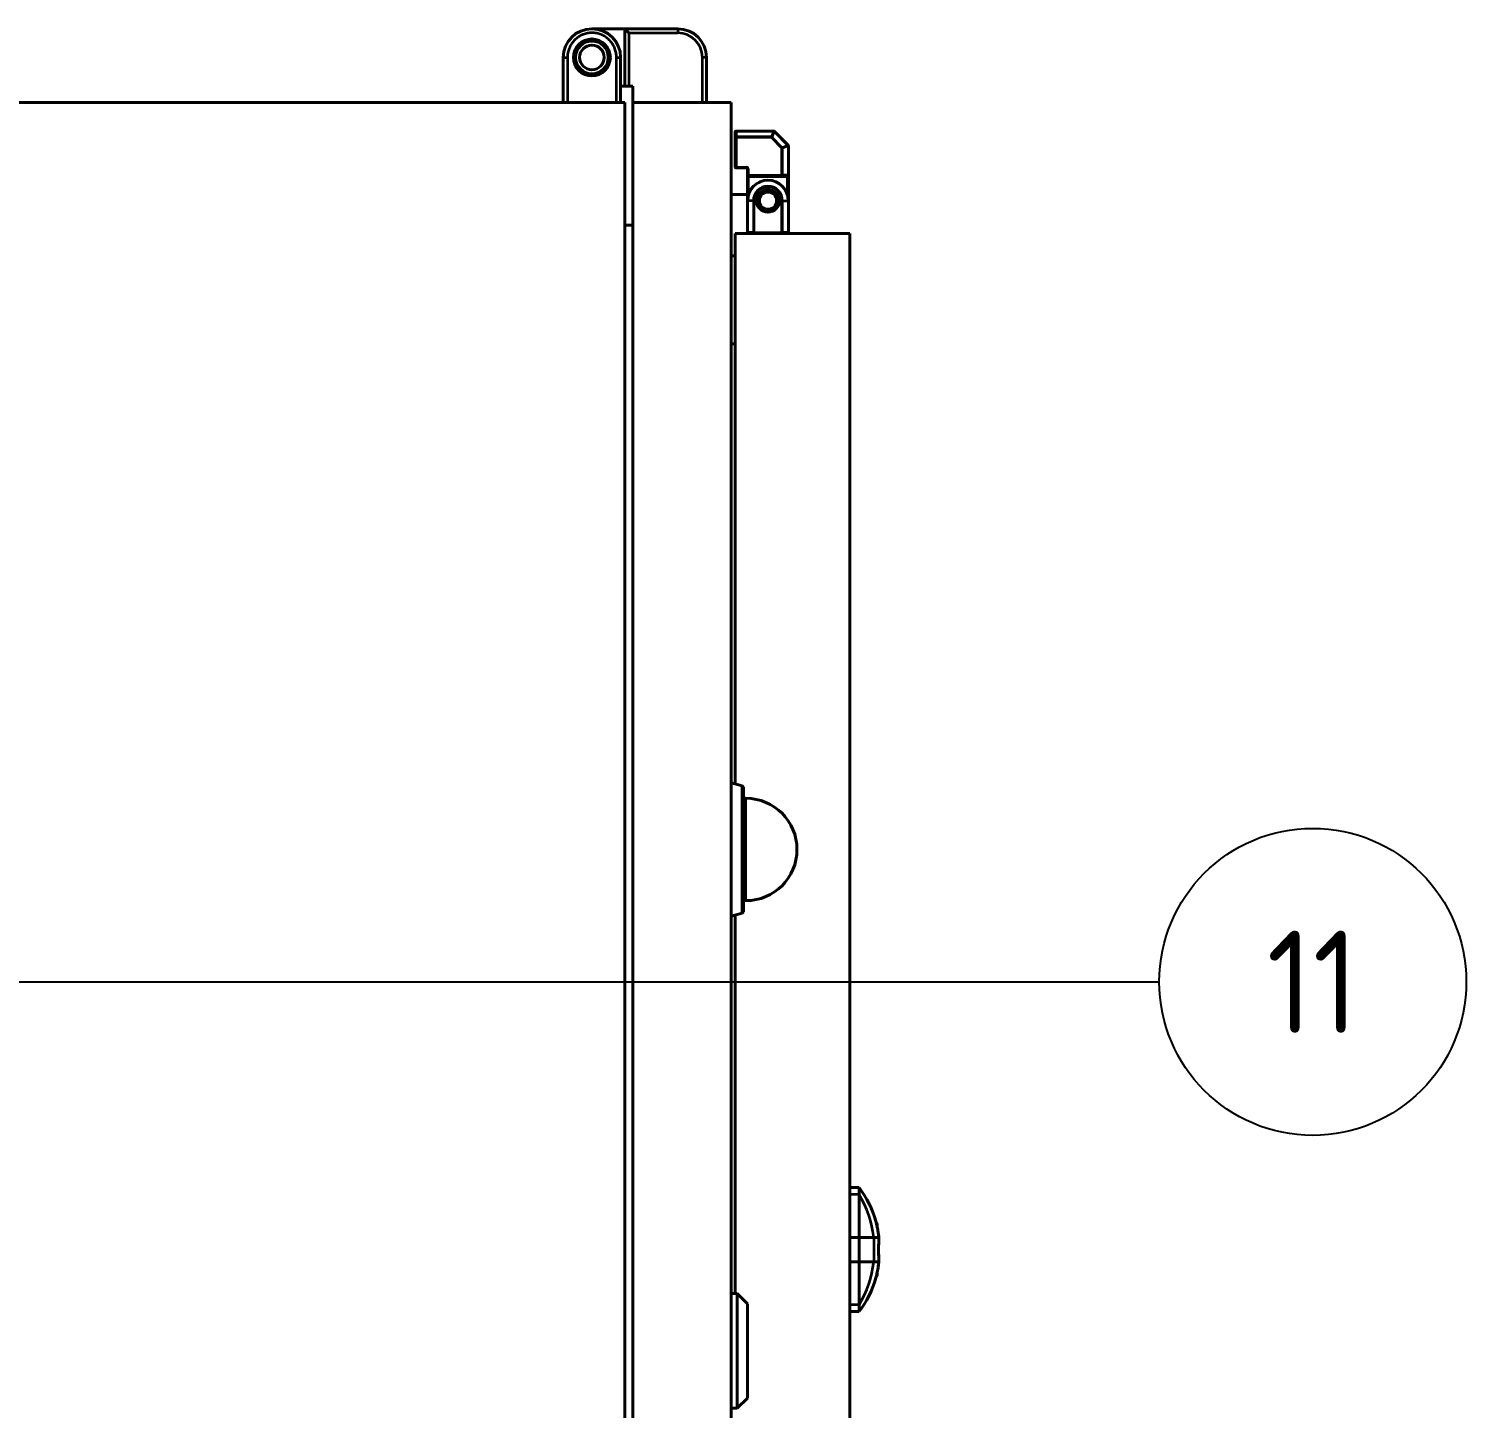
# Model space of a CAD drawing. Header units: millimetres. Extents: x 0 to 5945, y 0 to 4205.
# Drawn here: x 3213.4 to 3564.6, y 3165 to 3502 of the extents above; entities that cross this region are included whole.
import ezdxf

# ---------------------------------------------------------------- set-up
doc = ezdxf.new("R2010")
doc.units = ezdxf.units.MM
doc.header["$LTSCALE"] = 5
for name, color, linetype, lineweight in [('가시적인 것(ISO)', 3, 'Continuous', 40), ('가시적인 좁은 것(ISO)', 3, 'Continuous', 35), ('기호(ISO)', 5, 'Continuous', 25)]:
    doc.layers.add(name, color=color, linetype=linetype, lineweight=lineweight)
doc.styles.add('부품번호텍스트_PSTEK_POSCO', font='isocp.shx')

msp = doc.modelspace()

# ---------------------------------------------------------------- linework, layer by layer
at = {"layer": '가시적인 것(ISO)'}
for p, q in [((3350.9931, 3502.0078), (3358.9931, 3502.0078)), ((3359.9931, 3501.0078), (3358.9931, 3502.0078)), ((3358.9931, 3502.0078), (3358.9931, 3488.0078)), ((3358.9931, 3502.0078), (3371.9931, 3502.0078)), ((3343.9931, 3484.0078), (3343.9931, 3495.0078)), ((3357.9931, 3495.0078), (3357.9931, 3484.0078)), ((3378.9931, 3495.0078), (3378.9931, 3484.0078)), ((3358.9931, 3488.0078), (3357.9931, 3488.0078)), ((3359.9931, 3488.0078), (3358.9931, 3488.0078)), ((3359.9931, 3488.0078), (3360.9931, 3488.0078)), ((3360.9931, 3488.0078), (3360.9931, 3484.0078)), ((3165.9931, 3484.0078), (3358.9931, 3484.0078)), ((3358.9931, 3484.0078), (3358.9931, 3119.0078)), ((3360.9931, 3484.0078), (3360.9931, 3119.0078)), ((3384.9931, 3484.0078), (3360.9931, 3484.0078)), ((3384.9931, 3119.0078), (3384.9931, 3484.0078)), ((3385.9931, 3476.8078), (3385.9931, 3475.425)), ((3385.9931, 3475.425), (3385.9931, 3468.2078)), ((3386.1931, 3477.0078), (3395.4103, 3477.0078)), ((3395.5517, 3476.9493), (3398.9345, 3473.5664)), ((3398.9931, 3473.425), (3398.9931, 3466.2078)), ((3386.1931, 3468.0078), (3388.7931, 3468.0078)), ((3388.9931, 3467.8078), (3388.9931, 3466.2078)), ((3388.9931, 3466.2078), (3388.9931, 3465.8078)), ((3388.9931, 3465.8078), (3388.9931, 3460.0078)), ((3389.1931, 3466.0078), (3397.4103, 3466.0078)), ((3398.7931, 3466.0078), (3397.4103, 3466.0078)), ((3398.9931, 3465.8078), (3398.9931, 3466.2078)), ((3398.9931, 3460.0078), (3398.9931, 3465.8078)), ((3384.9931, 3461.5078), (3388.9931, 3461.5078)), ((3388.9931, 3452.2078), (3388.9931, 3460.0078)), ((3391.8085, 3461.5078), (3391.8694, 3461.5078)), ((3398.9931, 3460.0078), (3398.9931, 3452.2078)), ((3394.9931, 3457.5538), (3394.9931, 3457.6078)), ((3358.9931, 3454.0078), (3360.9931, 3454.0078)), ((3385.9931, 3452.0078), (3413.9931, 3452.0078)), ((3385.9931, 3452.0078), (3385.9931, 3317.5129)), ((3413.9931, 3452.0078), (3413.9931, 3142.0078)), ((3384.9931, 3446.5078), (3385.9931, 3446.5078)), ((3384.9931, 3425.0078), (3385.9931, 3425.0078)), ((3387.7041, 3317.0881), (3384.9931, 3317.7612)), ((3387.7041, 3285.9275), (3387.7041, 3317.0881)), ((3387.9931, 3316.7078), (3387.7041, 3317.0881)), ((3387.9931, 3286.3078), (3387.9931, 3316.7078)), ((3387.9931, 3314.0078), (3388.5931, 3314.0078)), ((3387.9931, 3289.0078), (3388.5931, 3289.0078)), ((3387.7041, 3285.9275), (3384.9931, 3285.2544)), ((3385.9931, 3285.5027), (3385.9931, 3193.0078)), ((3387.9931, 3286.3078), (3387.7041, 3285.9275)), ((3416.2622, 3218.8953), (3413.9931, 3218.8953)), ((3416.2622, 3206.7578), (3413.9931, 3206.7578)), ((3416.2622, 3206.7578), (3416.2622, 3200.7578)), ((3419.8339, 3206.7578), (3416.2622, 3206.7578)), ((3421.0777, 3206.7578), (3419.8339, 3206.7578)), ((3420.7008, 3209.3145), (3420.7008, 3209.9078)), ((3416.2622, 3200.7578), (3413.9931, 3200.7578)), ((3419.8339, 3200.7578), (3416.2622, 3200.7578)), ((3421.0777, 3200.7578), (3419.8339, 3200.7578)), ((3420.7008, 3197.6078), (3420.7008, 3198.2001)), ((3384.9931, 3193.0078), (3386.4931, 3193.0078)), ((3386.4931, 3165.0078), (3386.4931, 3193.0078)), ((3388.9931, 3190.5078), (3386.4931, 3193.0078)), ((3388.9931, 3190.5078), (3388.9931, 3167.5078)), ((3416.2622, 3188.6204), (3413.9931, 3188.6204)), ((3384.9931, 3165.0078), (3386.4931, 3165.0078)), ((3388.9931, 3167.5078), (3386.4931, 3165.0078))]:
    msp.add_line(p, q, dxfattribs=at)
for centre, radius in [((3350.9931, 3495.0078), 4.5), ((3350.9931, 3495.0078), 4), ((3350.9931, 3495.0078), 3), ((3393.9931, 3460.0078), 2.65), ((3393.9931, 3460.0078), 2.6), ((3393.9931, 3460.0078), 2.1)]:
    msp.add_circle(centre, radius, dxfattribs=at)
for centre, radius, start, end in [((3350.9931, 3495.0078), 7, 0, 180), ((3371.9931, 3495.0078), 7, 0, 90), ((3386.1931, 3476.8078), 0.2, 90, 180), ((3395.4103, 3476.8078), 0.2, 45, 90), ((3398.7931, 3473.425), 0.2, 0, 45), ((3386.1931, 3468.2078), 0.2, 180, 270), ((3388.7931, 3467.8078), 0.2, 0, 90), ((3389.1931, 3466.2078), 0.2, 180, 270), ((3393.9931, 3460.0078), 5, 0, 180), ((3398.7931, 3466.2078), 0.2, 270, 0), ((3389.1931, 3452.2078), 0.2, 180, 270), ((3398.7931, 3452.2078), 0.2, 270, 0), ((3388.5931, 3301.5078), 12.5, 270, 90), ((3396.2531, 3203.7578), 25.09, 16.012838, 37.108541), ((3420.2008, 3209.9078), 0.5, 0, 58.134071), ((3396.2531, 3203.7578), 25.09, 322.891459, 343.987162), ((3420.2008, 3197.6078), 0.5, 301.866072, 0)]:
    msp.add_arc(centre, radius, start, end, dxfattribs=at)
for points in [[(3392.2743, 3457.9909), (3392.2797, 3457.9862), (3392.2988, 3457.9698), (3392.3312, 3457.9437)], [(3395.5169, 3457.8398), (3395.5989, 3457.8974), (3395.6581, 3457.9458), (3395.6888, 3457.9713)], [(3395.6578, 3457.946), (3395.6885, 3457.9707), (3395.7066, 3457.9864), (3395.7119, 3457.9909)], [(3419.2458, 3213.8), (3419.2853, 3213.7095), (3419.3455, 3213.5706), (3419.4213, 3213.3882)], [(3421.0789, 3206.7489), (3421.0561, 3205.7869), (3421.0407, 3204.7674), (3421.0407, 3203.7591)], [(3421.0788, 3206.7489), (3421.0789, 3206.7518), (3421.0785, 3206.7547), (3421.0777, 3206.7576)], [(3421.0407, 3203.7591), (3421.0407, 3202.75), (3421.0561, 3201.7296), (3421.0789, 3200.7668)], [(3421.0777, 3200.7581), (3421.0785, 3200.761), (3421.0789, 3200.7639), (3421.0788, 3200.7668)]]:
    msp.add_open_spline(points, degree=3, dxfattribs=at)
for points, knots in [([(3392.2866, 3457.9804), (3392.3075, 3457.9628), (3392.3524, 3457.9252), (3392.4824, 3457.8291), (3392.5688, 3457.7699), (3392.7946, 3457.6402), (3392.944, 3457.5677), (3393.1142, 3457.5078)], [0, 0, 0, 0, 0.05351917, 0.05351917, 0.107427384, 0.107427384, 0.170590402, 0.170590402, 0.170590402, 0.170590402]), ([(3393.7074, 3457.3733), (3393.781, 3457.3653), (3393.856, 3457.3603), (3394.0642, 3457.3554), (3394.1995, 3457.3627), (3394.3287, 3457.3792)], [0, 0, 0, 0, 0.0225601295, 0.0225601295, 0.062516854, 0.062516854, 0.062516854, 0.062516854]), ([(3395.6578, 3457.946), (3395.6786, 3457.9628), (3395.6939, 3457.9756), (3395.7073, 3457.9869), (3395.7102, 3457.9894), (3395.7125, 3457.9914), (3395.7129, 3457.9917), (3395.7132, 3457.9919), (3395.7132, 3457.992), (3395.7132, 3457.992)], [0, 0, 0, 0, 0.0269944178, 0.0269944178, 0.0397526939, 0.0397526939, 0.0445337675, 0.0445337675, 0.0457729442, 0.0457729442, 0.0457729442, 0.0457729442]), ([(3416.2622, 3217.2214), (3416.2622, 3217.5), (3416.2622, 3217.7443), (3416.2622, 3218.1629), (3416.2622, 3218.3373), (3416.2622, 3218.756), (3416.2622, 3218.8396), (3416.2622, 3218.8953)], [-0.79365146, -0.79365146, -0.79365146, -0.79365146, -0.595268882, -0.595268882, -0.396857642, -0.396857642, -0.000001, -0.000001, -0.000001, -0.000001]), ([(3416.2622, 3206.7578), (3416.2622, 3207.1945), (3416.2623, 3207.6261), (3416.2622, 3208.4753), (3416.2622, 3208.8919), (3416.2622, 3210.1177), (3416.2623, 3210.8965), (3416.2622, 3212.1188), (3416.2622, 3212.5866), (3416.2622, 3213.922), (3416.2622, 3214.7185), (3416.2622, 3216.1176), (3416.2622, 3216.7179), (3416.2622, 3217.2214)], [-1.43451955, -1.43451955, -1.43451955, -1.43451955, -1.30026929, -1.30026929, -1.16585639, -1.16585639, -0.89694514, -0.89694514, -0.71765182, -0.71765182, -0.35866508, -0.35866508, -0.000001, -0.000001, -0.000001, -0.000001]), ([(3420.3696, 3210.679), (3420.6071, 3209.8515), (3420.8075, 3208.8807), (3421, 3207.4861), (3421.0427, 3207.1223), (3421.0788, 3206.7522)], [0, 0, 0, 0, 0.343124535, 0.343124535, 0.459743791, 0.459743791, 0.459743791, 0.459743791]), ([(3416.2622, 3190.2943), (3416.2622, 3190.7977), (3416.2622, 3191.3981), (3416.2622, 3192.7971), (3416.2622, 3193.5937), (3416.2622, 3194.9291), (3416.2622, 3195.3968), (3416.2623, 3196.6192), (3416.2622, 3197.3979), (3416.2622, 3198.6237), (3416.2622, 3199.0404), (3416.2623, 3199.8895), (3416.2622, 3200.3212), (3416.2622, 3200.7578)], [-1.4373876, -1.4373876, -1.4373876, -1.4373876, -1.07799796, -1.07799796, -0.71829101, -0.71829101, -0.53864198, -0.53864198, -0.26919777, -0.26919777, -0.13451784, -0.13451784, -0.000001, -0.000001, -0.000001, -0.000001]), ([(3421.0788, 3200.7635), (3420.9793, 3199.7422), (3420.8272, 3198.7633), (3420.5546, 3197.5246), (3420.4652, 3197.1699), (3420.3696, 3196.8367)], [0, 0, 0, 0, 0.321773695, 0.321773695, 0.459943574, 0.459943574, 0.459943574, 0.459943574]), ([(3416.2622, 3188.6204), (3416.2622, 3188.6761), (3416.2622, 3188.7597), (3416.2622, 3189.1783), (3416.2622, 3189.3528), (3416.2622, 3189.7714), (3416.2622, 3190.0157), (3416.2622, 3190.2943)], [-0.794182825, -0.794182825, -0.794182825, -0.794182825, -0.397060479, -0.397060479, -0.1985164, -0.1985164, -0.000001, -0.000001, -0.000001, -0.000001])]:
    msp.add_open_spline(points, degree=3, knots=knots, dxfattribs=at)
at = {"layer": '가시적인 좁은 것(ISO)'}
for p, q in [((3371.9931, 3502.0078), (3371.9931, 3501.0078)), ((3359.9931, 3501.0078), (3359.9931, 3488.0078)), ((3359.9931, 3501.0078), (3371.9931, 3501.0078)), ((3343.9931, 3495.0078), (3344.9931, 3495.0078)), ((3344.9931, 3495.0078), (3344.9931, 3484.0078)), ((3356.9931, 3495.0078), (3357.9931, 3495.0078)), ((3356.9931, 3484.0078), (3356.9931, 3495.0078)), ((3378.9931, 3495.0078), (3377.9931, 3495.0078)), ((3377.9931, 3484.0078), (3377.9931, 3495.0078)), ((3385.9931, 3475.425), (3386.1931, 3475.425)), ((3386.1931, 3476.9493), (3386.1931, 3477.0078)), ((3386.1931, 3476.9493), (3386.1931, 3475.5664)), ((3386.1931, 3476.9493), (3395.4103, 3476.9493)), ((3386.1931, 3475.425), (3386.1931, 3475.5664)), ((3394.8375, 3475.5664), (3386.1931, 3475.5664)), ((3386.1931, 3475.425), (3386.1931, 3468.2078)), ((3394.8375, 3475.425), (3386.1931, 3475.425)), ((3395.4103, 3476.9493), (3394.8375, 3475.5664)), ((3394.8375, 3475.425), (3394.8375, 3475.5664)), ((3394.9375, 3475.525), (3394.8375, 3475.425)), ((3397.4103, 3472.8522), (3394.8375, 3475.425)), ((3395.5103, 3476.9078), (3394.9375, 3475.525)), ((3397.5103, 3472.9522), (3394.9375, 3475.525)), ((3395.4103, 3477.0078), (3395.4103, 3476.9493)), ((3395.5103, 3476.9078), (3395.5517, 3476.9493)), ((3395.5103, 3476.9078), (3398.8931, 3473.525)), ((3398.9345, 3473.5664), (3398.8931, 3473.525)), ((3397.4103, 3472.8522), (3397.5103, 3472.9522)), ((3397.4103, 3466.2078), (3397.4103, 3472.8522)), ((3397.5517, 3472.8522), (3397.4103, 3472.8522)), ((3398.8931, 3473.525), (3397.5103, 3472.9522)), ((3398.9345, 3473.425), (3397.5517, 3472.8522)), ((3397.5517, 3466.2078), (3397.5517, 3472.8522)), ((3398.9345, 3473.425), (3398.9345, 3466.2078)), ((3398.9345, 3473.425), (3398.9931, 3473.425)), ((3385.9931, 3468.2078), (3386.1931, 3468.2078)), ((3386.1931, 3468.0078), (3386.1931, 3468.2078)), ((3386.1931, 3468.2078), (3388.7931, 3468.2078)), ((3388.7931, 3468.0078), (3388.7931, 3468.2078)), ((3389.1931, 3467.8078), (3388.9931, 3467.8078)), ((3389.1931, 3467.8078), (3389.1931, 3466.2078)), ((3388.9931, 3466.2078), (3389.1931, 3466.2078)), ((3389.1931, 3465.8078), (3388.9931, 3465.8078)), ((3389.1931, 3466.2078), (3397.4103, 3466.2078)), ((3389.1931, 3466.2078), (3389.1931, 3466.0078)), ((3389.1931, 3465.8078), (3389.1931, 3466.0078)), ((3398.7931, 3465.8078), (3389.1931, 3465.8078)), ((3389.1931, 3465.8078), (3389.1931, 3461.4078)), ((3397.4103, 3466.0078), (3397.4103, 3466.2078)), ((3397.4103, 3466.2078), (3397.5517, 3466.2078)), ((3398.9345, 3466.2078), (3397.5517, 3466.2078)), ((3398.7931, 3466.0078), (3398.7931, 3465.8078)), ((3398.7931, 3461.4078), (3398.7931, 3465.8078)), ((3398.9931, 3465.8078), (3398.7931, 3465.8078)), ((3398.9345, 3466.2078), (3398.9931, 3466.2078)), ((3389.0517, 3460.0078), (3388.9931, 3460.0078)), ((3390.4345, 3460.0078), (3389.0517, 3460.0078)), ((3389.0517, 3452.2078), (3389.0517, 3460.0078)), ((3390.4345, 3460.0078), (3390.576, 3460.0078)), ((3390.4345, 3460.0078), (3390.4345, 3452.2078)), ((3390.576, 3460.0078), (3390.576, 3452.2078)), ((3397.5517, 3460.0078), (3397.4103, 3460.0078)), ((3397.4103, 3452.2078), (3397.4103, 3460.0078)), ((3397.5517, 3460.0078), (3398.9345, 3460.0078)), ((3397.5517, 3452.2078), (3397.5517, 3460.0078)), ((3398.9345, 3460.0078), (3398.9345, 3452.2078)), ((3398.9345, 3460.0078), (3398.9931, 3460.0078)), ((3388.9931, 3452.2078), (3389.0517, 3452.2078)), ((3390.4345, 3452.2078), (3389.0517, 3452.2078)), ((3390.4345, 3452.2078), (3390.576, 3452.2078)), ((3390.576, 3452.2078), (3397.4103, 3452.2078)), ((3390.576, 3452.2078), (3390.576, 3452.0078)), ((3397.4103, 3452.0078), (3397.4103, 3452.2078)), ((3397.4103, 3452.2078), (3397.5517, 3452.2078)), ((3398.9345, 3452.2078), (3397.5517, 3452.2078)), ((3398.9345, 3452.2078), (3398.9931, 3452.2078)), ((3388.5931, 3289.0078), (3388.5931, 3314.0078)), ((3416.2622, 3217.2214), (3413.9931, 3217.2214)), ((3419.8339, 3206.7578), (3419.8339, 3200.7578)), ((3416.2622, 3190.2943), (3413.9931, 3190.2943))]:
    msp.add_line(p, q, dxfattribs=at)
msp.add_circle((3393.9931, 3460.0078), 2.85, dxfattribs=at)
for centre, radius, end in [((3371.9931, 3495.0078), 6, 90), ((3388.7931, 3467.8078), 0.4, 90), ((3393.9931, 3460.0078), 4.9414, 180), ((3393.9931, 3460.0078), 3.5586, 180), ((3393.9931, 3460.0078), 3.4172, 180)]:
    msp.add_arc(centre, radius, 0, end, dxfattribs=at)
for centre, major_axis, ratio, start_param, end_param in [((3386.1931, 3476.8078), (-0.2, 0), 0.70710678, 4.71238898, 6.28318531), ((3386.1931, 3475.425), (-0.2, 0), 0.70710678, 4.71238898, 6.28318531), ((3394.8375, 3475.425), (-0.1848, 0.0765), 0.67859834, 4.43837478, 4.98640318), ((3395.4103, 3476.8078), (-0.1848, 0.0765), 0.67859834, 4.43837478, 4.98640318), ((3397.4103, 3472.8522), (-0.0765, 0.1848), 0.67859834, 4.43837478, 4.98640318), ((3398.7931, 3473.425), (-0.0765, 0.1848), 0.67859834, 4.43837478, 4.98640318), ((3397.4103, 3466.2078), (0, -0.2), 0.70710678, 0, 1.57079633), ((3398.7931, 3466.2078), (0, -0.2), 0.70710678, 0, 1.57079633), ((3389.1931, 3452.2078), (0, -0.2), 0.70710678, 4.71238898, 6.28318531), ((3390.576, 3452.2078), (0, -0.2), 0.70710678, 4.71238898, 6.28318531), ((3397.4103, 3452.2078), (0, -0.2), 0.70710678, 0, 1.57079633), ((3398.7931, 3452.2078), (0, -0.2), 0.70710678, 0, 1.57079633), ((3396.0342, 3203.7578), (0, -25.09), 0.95542491, 1.69065264, 2.13720975), ((3420.7407, 3203.7591), (0.3, 0), 0.00012283, 0, 0.09109106), ((3396.0342, 3203.7578), (0, -25.09), 0.95542491, 1.0043829, 1.45094002)]:
    msp.add_ellipse(centre, major_axis=major_axis, ratio=ratio, start_param=start_param, end_param=end_param, dxfattribs=at)
for points, knots in [([(3356.9931, 3495.0078), (3356.9931, 3495.352), (3356.9637, 3495.6934), (3356.9051, 3496.0319), (3356.9012, 3496.0545), (3356.8974, 3496.0757), (3356.8929, 3496.0996), (3356.8311, 3496.4342), (3356.7414, 3496.761), (3356.6239, 3497.0801), (3356.6071, 3497.1257), (3356.5905, 3497.1693), (3356.5718, 3497.2164), (3356.46, 3497.499), (3356.3277, 3497.7711), (3356.1748, 3498.0328), (3356.1238, 3498.1201), (3356.0717, 3498.2045), (3356.0151, 3498.2911), (3355.7886, 3498.6375), (3355.5284, 3498.9578), (3355.2358, 3499.2505), (3354.9797, 3499.5066), (3354.7029, 3499.7375), (3354.4052, 3499.9432), (3354.3627, 3499.9726), (3354.3188, 3500.0021), (3354.2764, 3500.0298), (3353.9797, 3500.2238), (3353.6683, 3500.3902), (3353.3423, 3500.5288), (3353.2957, 3500.5486), (3353.2469, 3500.5687), (3353.2017, 3500.5866), (3352.8628, 3500.7208), (3352.5144, 3500.8232), (3352.1566, 3500.8939), (3352.1327, 3500.8987), (3352.1074, 3500.9035), (3352.0849, 3500.9077), (3351.7244, 3500.9744), (3351.3597, 3501.0078), (3350.9931, 3501.0078), (3350.6494, 3501.0079), (3350.308, 3500.9785), (3349.9691, 3500.9198), (3349.9465, 3500.9159), (3349.9252, 3500.9121), (3349.9013, 3500.9077), (3349.5668, 3500.8458), (3349.24, 3500.7561), (3348.9208, 3500.6386), (3348.8752, 3500.6218), (3348.8316, 3500.6052), (3348.7845, 3500.5866), (3348.502, 3500.4747), (3348.2299, 3500.3424), (3347.9681, 3500.1895), (3347.8809, 3500.1386), (3347.7965, 3500.0864), (3347.7098, 3500.0298), (3347.3634, 3499.8034), (3347.0431, 3499.5431), (3346.7505, 3499.2505), (3346.4944, 3498.9944), (3346.2635, 3498.7176), (3346.0578, 3498.4199), (3346.0284, 3498.3774), (3345.9989, 3498.3335), (3345.9711, 3498.2911), (3345.7771, 3497.9944), (3345.6108, 3497.683), (3345.4721, 3497.357), (3345.4523, 3497.3104), (3345.4323, 3497.2616), (3345.4144, 3497.2164), (3345.2802, 3496.8775), (3345.1777, 3496.5291), (3345.107, 3496.1713), (3345.1023, 3496.1474), (3345.0974, 3496.1221), (3345.0933, 3496.0996), (3345.0266, 3495.7393), (3344.9931, 3495.3754), (3344.9931, 3495.0078)], [0, 0, 0, 0, 0.05859375, 0.05859375, 0.05859375, 0.0625, 0.0625, 0.0625, 0.1171875, 0.1171875, 0.1171875, 0.125, 0.125, 0.125, 0.171875, 0.171875, 0.171875, 0.1875, 0.1875, 0.1875, 0.25, 0.25, 0.25, 0.3046875, 0.3046875, 0.3046875, 0.3125, 0.3125, 0.3125, 0.3671875, 0.3671875, 0.3671875, 0.375, 0.375, 0.375, 0.43359375, 0.43359375, 0.43359375, 0.4375, 0.4375, 0.4375, 0.5, 0.5, 0.5, 0.55859375, 0.55859375, 0.55859375, 0.5625, 0.5625, 0.5625, 0.6171875, 0.6171875, 0.6171875, 0.625, 0.625, 0.625, 0.671875, 0.671875, 0.671875, 0.6875, 0.6875, 0.6875, 0.75, 0.75, 0.75, 0.8046875, 0.8046875, 0.8046875, 0.8125, 0.8125, 0.8125, 0.8671875, 0.8671875, 0.8671875, 0.875, 0.875, 0.875, 0.93359375, 0.93359375, 0.93359375, 0.9375, 0.9375, 0.9375, 1, 1, 1, 1]), ([(3421.0776, 3206.7578), (3421.0502, 3207.0398), (3421.0185, 3207.3215), (3420.9823, 3207.6021), (3420.9614, 3207.7644), (3420.939, 3207.9264), (3420.9151, 3208.0878), (3420.8619, 3208.4475), (3420.8013, 3208.8044), (3420.7318, 3209.1595), (3420.7161, 3209.2391), (3420.7001, 3209.3187), (3420.6836, 3209.3982), (3420.5934, 3209.8318), (3420.4891, 3210.2626), (3420.3696, 3210.679)], [0.000007929, 0.000007929, 0.000007929, 0.000007929, 0.211194987, 0.211194987, 0.211194987, 0.333333333, 0.333333333, 0.333333333, 0.605566963, 0.605566963, 0.605566963, 0.666666667, 0.666666667, 0.666666667, 0.999999987, 0.999999987, 0.999999987, 0.999999987]), ([(3421.0395, 3203.7591), (3421.0395, 3204.2348), (3421.0428, 3204.722), (3421.0492, 3205.2222), (3421.0497, 3205.2634), (3421.0503, 3205.3046), (3421.0508, 3205.3459), (3421.0572, 3205.8068), (3421.0662, 3206.2786), (3421.0777, 3206.7578)], [0.000000008, 0.000000008, 0.000000008, 0.000000008, 0.5, 0.5, 0.5, 0.541100474, 0.541100474, 0.541100474, 0.999998195, 0.999998195, 0.999998195, 0.999998195]), ([(3421.0777, 3200.7579), (3421.0692, 3201.1113), (3421.0615, 3201.4833), (3421.0552, 3201.8765), (3421.0537, 3201.9701), (3421.0523, 3202.065), (3421.051, 3202.161), (3421.0441, 3202.6606), (3421.0395, 3203.1938), (3421.0395, 3203.7591)], [0, 0, 0, 0, 0.40386338, 0.40386338, 0.40386338, 0.5, 0.5, 0.5, 1, 1, 1, 1]), ([(3420.3696, 3196.8367), (3420.4766, 3197.2095), (3420.5744, 3197.6048), (3420.6618, 3198.014), (3420.6764, 3198.0824), (3420.6907, 3198.1512), (3420.7047, 3198.2204), (3420.7746, 3198.5656), (3420.838, 3198.9222), (3420.8961, 3199.3011), (3420.919, 3199.4508), (3420.9411, 3199.6041), (3420.9622, 3199.7606), (3421.0052, 3200.0796), (3421.044, 3200.4125), (3421.0776, 3200.7578)], [0.000000002, 0.000000002, 0.000000002, 0.000000002, 0.333333333, 0.333333333, 0.333333333, 0.389038849, 0.389038849, 0.389038849, 0.666666667, 0.666666667, 0.666666667, 0.776400558, 0.776400558, 0.776400558, 0.999989144, 0.999989144, 0.999989144, 0.999989144])]:
    msp.add_open_spline(points, degree=3, knots=knots, dxfattribs=at)
at = {"layer": '기호(ISO)', "color": 7}
msp.add_line((3156.4931, 3269.1722), (3489.6105, 3269.1722), dxfattribs=at)
at = {"layer": '기호(ISO)'}
msp.add_circle((3527.1105, 3269.1722), 37.5, dxfattribs=at)

# ---------------------------------------------------------------- texts
at = {"layer": '기호(ISO)', "color": 7, "insert": (3527.1105, 3269.1722), "char_height": 25, "attachment_point": 5, "style": '부품번호텍스트_PSTEK_POSCO'}
msp.add_mtext('11', dxfattribs=at)

doc.saveas('drawing.dxf')
